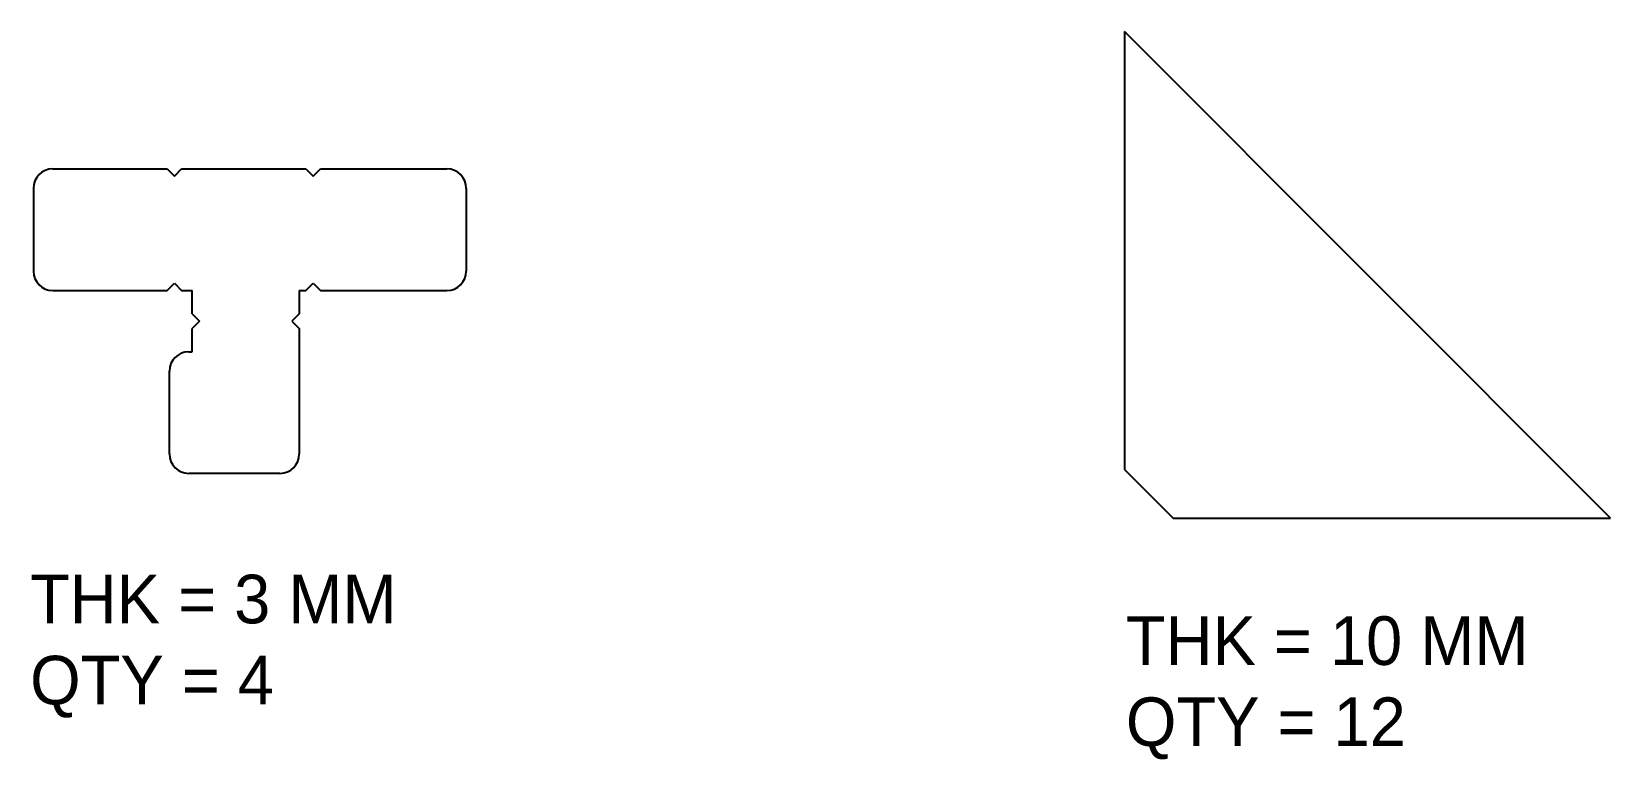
# Model space of a CAD drawing. Header units: millimetres. Extents: x 183 to 508, y -115 to 34.
import ezdxf

# ---------------------------------------------------------------- set-up
doc = ezdxf.new("R2010")
doc.units = ezdxf.units.MM

msp = doc.modelspace()

# ---------------------------------------------------------------- linework, layer by layer
at = {"color": 7, "linetype": 'Continuous', "lineweight": 25}
for p, q in [((408.21, 34.37), (408.21, -55.63)), ((508.21, -65.63), (408.21, 34.37)), ((187.71, 6.14), (211.21, 6.14)), ((214.21, 6.14), (239.78, 6.14)), ((242.78, 6.14), (268.78, 6.14)), ((183.71, 2.14), (183.71, -14.86)), ((272.78, 2.14), (272.78, -14.86)), ((187.71, -18.86), (211.21, -18.86)), ((214.21, -18.86), (216.4, -18.86)), ((216.4, -23.65), (216.4, -18.86)), ((238.41, -18.86), (239.78, -18.86)), ((238.41, -18.86), (238.41, -23.65)), ((242.78, -18.86), (268.78, -18.86)), ((216.4, -31.44), (216.4, -26.65)), ((238.41, -26.65), (238.41, -52.44)), ((215.7, -31.44), (216.4, -31.44)), ((211.7, -52.44), (211.7, -35.44)), ((234.41, -56.44), (215.7, -56.44)), ((408.21, -55.63), (418.21, -65.63)), ((418.21, -65.63), (508.21, -65.63))]:
    msp.add_line(p, q, dxfattribs=at)
for p, q in [((211.21, 6.14), (212.71, 4.64)), ((212.71, 4.64), (214.21, 6.14)), ((239.78, 6.14), (241.28, 4.64)), ((241.28, 4.64), (242.78, 6.14)), ((211.21, -18.86), (212.71, -17.36)), ((212.71, -17.36), (214.21, -18.86)), ((239.78, -18.86), (241.28, -17.36)), ((241.28, -17.36), (242.78, -18.86)), ((216.4, -23.65), (217.9, -25.15)), ((217.9, -25.15), (216.4, -26.65)), ((238.41, -23.65), (236.91, -25.15)), ((236.91, -25.15), (238.41, -26.65))]:
    msp.add_line(p, q)
for centre, start, end in [((187.71, 2.14), 90, 180), ((268.78, 2.14), 0, 90), ((187.71, -14.86), 180, 270), ((268.78, -14.86), 270, 0), ((215.7, -35.44), 90, 180), ((215.7, -52.44), 180, 270), ((234.41, -52.44), 270, 0)]:
    msp.add_arc(centre, 4, start, end, dxfattribs=at)

# ---------------------------------------------------------------- texts
at = {"char_height": 10, "attachment_point": 1}
for s, insert in [('THK = 3 MM\\PQTY = 4', (183.03, -77.27)), ('THK = 10 MM\\PQTY = 12', (408.51, -85.82))]:
    msp.add_mtext_dynamic_manual_height_columns(s, width=213.0853, gutter_width=15.88, heights=[0], dxfattribs=dict(at, insert=insert))

doc.saveas('drawing.dxf')
